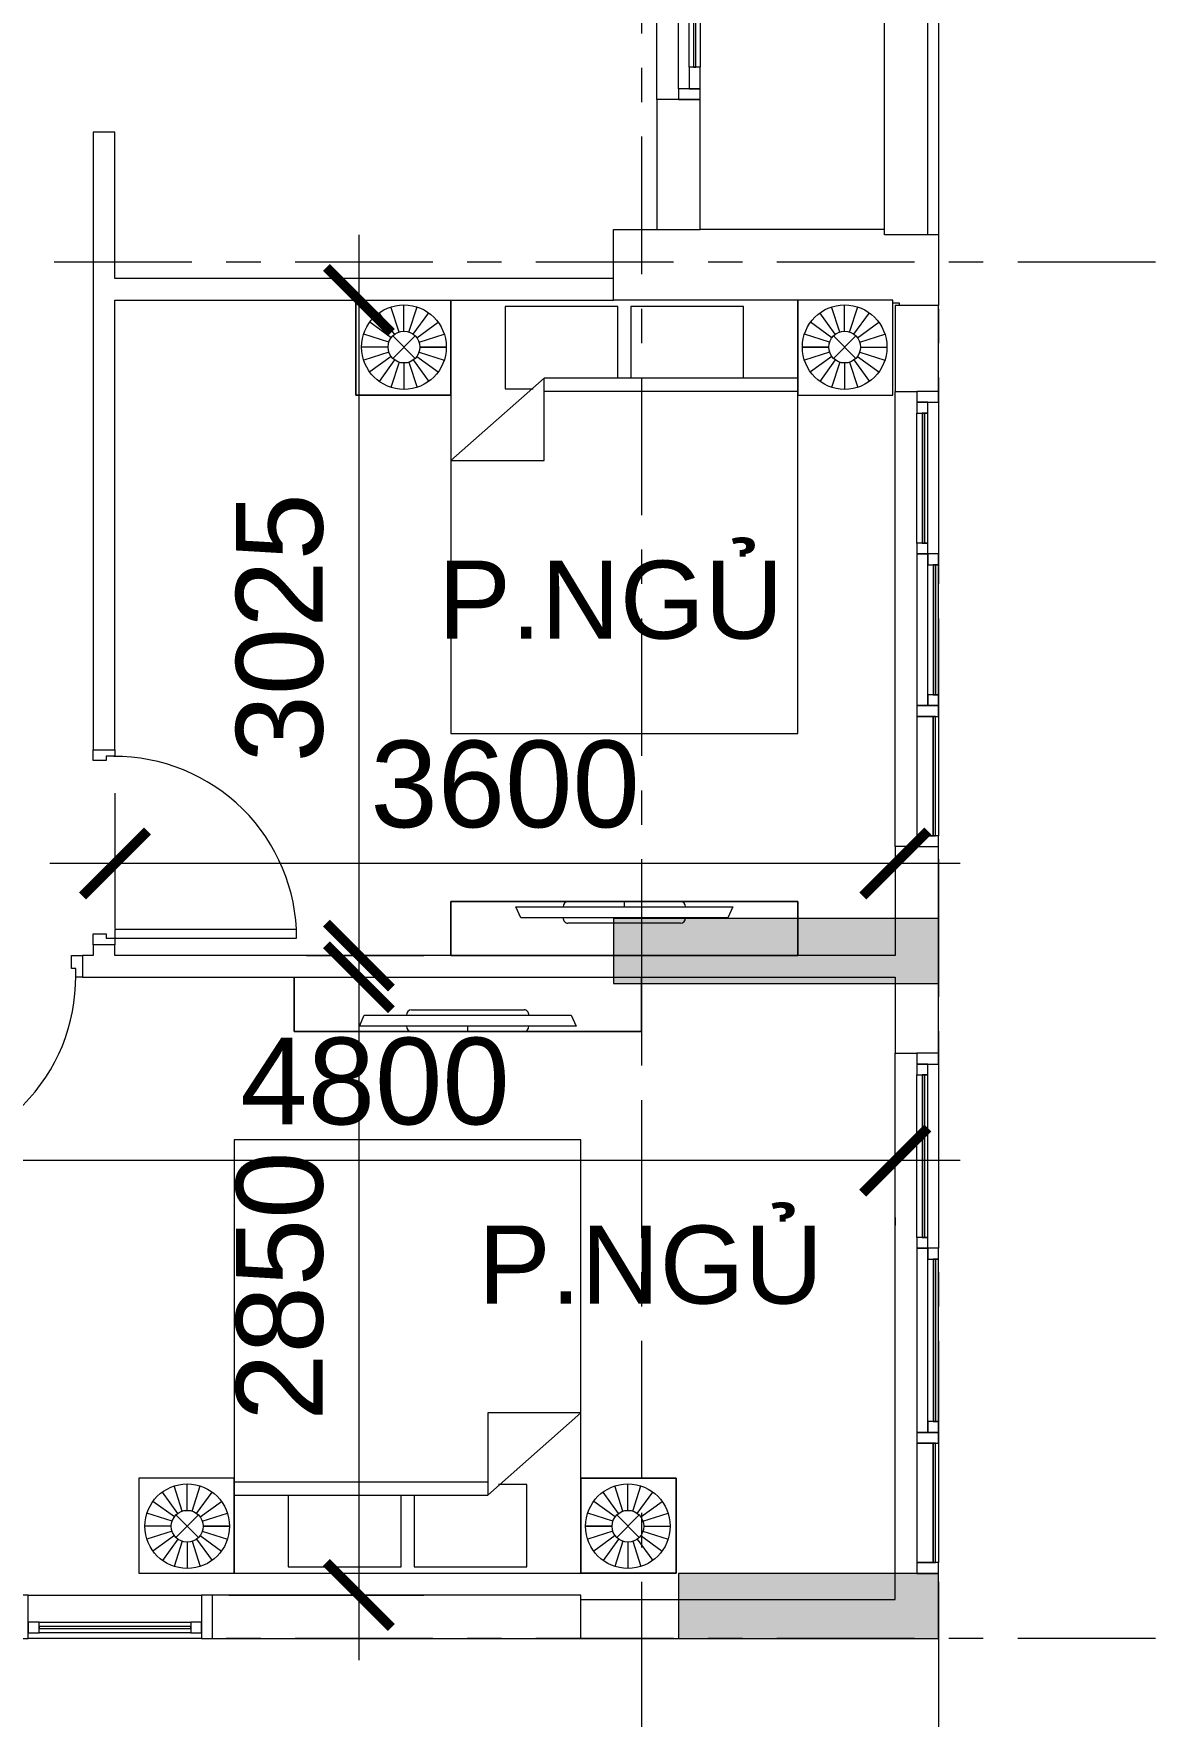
# Model space of a CAD drawing. Header units: millimetres. Extents: x -20144 to 126922, y -42414 to 48263.
# Drawn here: x 36826 to 42001, y -360 to 7404 of the extents above; entities that cross this region are included whole.
import ezdxf

# ---------------------------------------------------------------- set-up
doc = ezdxf.new("R2010")
doc.units = ezdxf.units.MM
doc.linetypes.add('Grid Line', pattern=[22.225, 12.7, -3.175, 3.175, -3.175])
for name, color, linetype, lineweight in [('CHU', 181, 'Continuous', 5), ('CUA', 31, 'Continuous', 9), ('DIM', 1, 'Continuous', 5), ('LC.HA', 8, 'Continuous', 9), ('NET CAT', 3, 'Continuous', 5), ('NET THAY 1', 41, 'Continuous', 5), ('NET-CAT', 3, 'Continuous', 15), ('NET-THAY', 2, 'Continuous', 9), ('THIET BI', 44, 'Continuous', 5), ('TRUC', 225, 'Continuous', 5)]:
    doc.layers.add(name, color=color, linetype=linetype, lineweight=lineweight)
doc.styles.add('Arial_2', font='arial.ttf', dxfattribs={"height": 360})
doc.styles.add('TA1', font='arial.ttf')
doc.dimstyles.new('D_200_KTx2', dxfattribs={"dimtxt": 400, "dimasz": 300, "dimexe": 300, "dimexo": 300, "dimgap": 160, "dimtad": 1, "dimdec": 0, "dimzin": 9, "dimtxsty": 'TA1', "dimblk": 'ARCHTICK', "dimcen": 1, "dimdle": 300, "dimclrd": 256, "dimclre": 256, "dimclrt": 7, "dimadec": 0, "dimazin": 0, "dimtfac": 1, "dimtdec": 0, "dimtix": 1, "dimtmove": 1, "dimatfit": 3, "dimldrblk": 'ARCHTICK', "dimfxl": 0, "dimtolj": 1, "dimtzin": 0, "dimlwd": -1, "dimlwe": -1, "dimarcsym": 0})

# ---------------------------------------------------------------- blocks, each defined once
blk = doc.blocks.new('CUA PHONG NGU - Type 1-1365695-MẶT BẰNG TẦNG 24')
at = {"layer": 'CUA', "lineweight": 5}
for p, q in [((-348.5, -52.3), (-348.5, 47.7)), ((-348.5, 47.7), (-298.5, 47.7)), ((-298.5, 47.7), (-298.5, -11.3)), ((501.5, 47.7), (551.5, 47.7)), ((501.5, -11.3), (501.5, 47.7)), ((551.5, 47.7), (551.5, -52.3)), ((-318.5, -52.3), (-348.5, -52.3)), ((-318.5, -11.3), (-318.5, -52.3)), ((-298.5, -11.3), (-318.5, -11.3)), ((521.5, -11.3), (501.5, -11.3)), ((521.5, -52.3), (521.5, -11.3)), ((551.5, -52.3), (521.5, -52.3))]:
    blk.add_line(p, q, dxfattribs=at)
at = {"layer": 'CUA'}
for p, q in [((-277.5, -52.3), (-317.5, -52.3)), ((-317.5, -52.3), (-317.5, -890.3)), ((-277.5, -890.3), (-277.5, -52.3)), ((-317.5, -890.3), (-277.5, -890.3))]:
    blk.add_line(p, q, dxfattribs=at)
at = {"layer": 'CUA', "lineweight": 5}
blk.add_arc((-317.5, -52.3), 838, 270, 0.5, dxfattribs=at)
blk = doc.blocks.new('X-PHONG NGU 2 - X-PHONG NGU 2400-1759959-MẶT BẰNG TẦNG 24')
at = {"layer": 'CUA'}
for p, q in [((-1150, 0), (-1200, 0)), ((-1200, 0), (-1200, -100)), ((-600, 0), (-1150, 0)), ((-1150, 0), (-1150, -75)), ((-1150, -100), (-1150, 0)), ((-600, -75), (-600, 0)), ((-550, 0), (-600, 0)), ((-600, 0), (-600, -100)), ((300, 0), (-550, 0)), ((-550, 0), (-550, -50)), ((-550, -100), (-550, 0)), ((300, -50), (300, 0)), ((350, 0), (300, 0)), ((300, 0), (300, -50)), ((350, -50), (350, 0)), ((350, 0), (1100, 0)), ((1150, 0), (1100, 0)), ((1100, 0), (1100, -50)), ((1200, 0), (1150, 0)), ((1150, 0), (1150, -100)), ((1150, -50), (1150, 0)), ((1200, -100), (1200, 0)), ((-600, -75), (-1150, -75)), ((-1150, -75), (-1150, -85)), ((-1150, -75), (-600, -75)), ((-600, -85), (-600, -75)), ((-550, -50), (300, -50)), ((-500, -50), (-550, -50)), ((-550, -50), (-550, -100)), ((-500, -100), (-500, -50)), ((250, -75), (-500, -75)), ((-500, -75), (-500, -85)), ((300, -50), (250, -50)), ((250, -50), (250, -100)), ((250, -85), (250, -75)), ((300, -50), (350, -50)), ((300, -100), (300, -50)), ((1100, -25), (350, -25)), ((350, -25), (350, -35)), ((350, -35), (1100, -35)), ((1100, -35), (350, -35)), ((350, -35), (350, -50)), ((350, -50), (1100, -50)), ((1100, -35), (1100, -25)), ((1100, -50), (1100, -35)), ((1100, -50), (1150, -50)), ((-1200, -100), (-1150, -100)), ((-1150, -85), (-600, -85)), ((-600, -100), (-1150, -100)), ((-600, -100), (-550, -100)), ((-550, -100), (-500, -100)), ((-500, -85), (250, -85)), ((250, -85), (-500, -85)), ((-500, -85), (-500, -100)), ((-500, -100), (250, -100)), ((250, -100), (250, -85)), ((250, -100), (300, -100)), ((1150, -100), (300, -100)), ((1150, -100), (1200, -100))]:
    blk.add_line(p, q, dxfattribs=at)
blk = doc.blocks.new('X-PHONG NGU 2 - X-PHONG NGU 2_Recovery_-1759957-MẶT BẰNG TẦNG 24')
at = {"layer": 'CUA'}
for p, q in [((-1000, 0), (-1050, 0)), ((-1050, 0), (-1050, -100)), ((-450, 0), (-1000, 0)), ((-1000, 0), (-1000, -75)), ((-1000, -100), (-1000, 0)), ((-450, -75), (-450, 0)), ((-400, 0), (-450, 0)), ((-450, 0), (-450, -100)), ((300, 0), (-400, 0)), ((-400, 0), (-400, -50)), ((-400, -100), (-400, 0)), ((300, -50), (300, 0)), ((350, 0), (300, 0)), ((300, 0), (300, -50)), ((350, -50), (350, 0)), ((350, 0), (950, 0)), ((1000, 0), (950, 0)), ((950, 0), (950, -50)), ((1050, 0), (1000, 0)), ((1000, 0), (1000, -100)), ((1000, -50), (1000, 0)), ((1050, -100), (1050, 0)), ((-450, -75), (-1000, -75)), ((-1000, -75), (-1000, -85)), ((-1000, -75), (-450, -75)), ((-450, -85), (-450, -75)), ((-400, -50), (300, -50)), ((-350, -50), (-400, -50)), ((-400, -50), (-400, -100)), ((-350, -100), (-350, -50)), ((250, -75), (-350, -75)), ((-350, -75), (-350, -85)), ((300, -50), (250, -50)), ((250, -50), (250, -100)), ((250, -85), (250, -75)), ((300, -50), (350, -50)), ((300, -100), (300, -50)), ((950, -25), (350, -25)), ((350, -25), (350, -35)), ((350, -35), (950, -35)), ((950, -35), (350, -35)), ((350, -35), (350, -50)), ((350, -50), (950, -50)), ((950, -35), (950, -25)), ((950, -50), (950, -35)), ((950, -50), (1000, -50)), ((-1050, -100), (-1000, -100)), ((-1000, -85), (-450, -85)), ((-450, -100), (-1000, -100)), ((-450, -100), (-400, -100)), ((-400, -100), (-350, -100)), ((-350, -85), (250, -85)), ((250, -85), (-350, -85)), ((-350, -85), (-350, -100)), ((-350, -100), (250, -100)), ((250, -100), (250, -85)), ((250, -100), (300, -100)), ((1000, -100), (300, -100)), ((1000, -100), (1050, -100))]:
    blk.add_line(p, q, dxfattribs=at)
blk = doc.blocks.new('X-PHONG NGU 5 - X-PHONG NGU 900-1424748-MẶT BẰNG TẦNG 24')
at = {"layer": 'CUA'}
for p, q in [((-400, 100), (-450, 100)), ((-450, 100), (-450, -100)), ((-400, -100), (-400, 100)), ((-400, 100), (400, 100)), ((450, 100), (400, 100)), ((400, 100), (400, -100)), ((450, -100), (450, 100)), ((-350, -25), (-400, -25)), ((-400, -25), (-400, -75)), ((-400, -75), (-350, -75)), ((-350, -75), (-350, -25)), ((-350, -25), (350, -25)), ((350, -45), (-350, -45)), ((-350, -45), (-350, -55)), ((-350, -55), (350, -55)), ((350, -75), (-350, -75)), ((400, -25), (350, -25)), ((350, -25), (350, -75)), ((350, -55), (350, -45)), ((350, -75), (400, -75)), ((400, -75), (400, -25)), ((-450, -100), (-400, -100)), ((400, -100), (-400, -100)), ((400, -100), (450, -100))]:
    blk.add_line(p, q, dxfattribs=at)
blk = doc.blocks.new('X-TV - X-TV-1732798-MẶT BẰNG TẦNG 24')
at = {"layer": 'THIET BI'}
for p, q in [((1602.5, 250), (0, 250)), ((0, 250), (0, 0.1)), ((0, 250), (1602.5, 250)), ((0, 0.1), (0, 250)), ((541.3, 250), (1061.3, 250)), ((801.3, 250), (801.3, 225)), ((1602.5, 0.1), (1602.5, 250)), ((1602.5, 250), (1602.5, 0.1)), ((301.3, 225), (1301.3, 225)), ((323.8, 175), (301.3, 225)), ((1278.8, 175), (323.8, 175)), ((1301.3, 225), (1278.8, 175)), ((1061.3, 150), (541.3, 150))]:
    blk.add_line(p, q, dxfattribs=at)
for centre, start_param, end_param in [((541.3, 225), 0, 1.570796), ((1061.3, 225), 4.712389, 6.283185), ((541.3, 175), 1.570796, 3.141593), ((1061.3, 175), 3.141593, 4.712389)]:
    blk.add_ellipse(centre, major_axis=(0, 25), ratio=0.9, start_param=start_param, end_param=end_param, dxfattribs=at)
blk = doc.blocks.new('X-TV - X-TV-1732797-MẶT BẰNG TẦNG 24')
at = {"layer": 'THIET BI'}
for p, q in [((1600, 250), (0, 250)), ((0, 250), (0, 0)), ((0, 250), (1600, 250)), ((0, 0), (0, 250)), ((540, 250), (1060, 250)), ((800, 250), (800, 225)), ((1600, 0), (1600, 250)), ((1600, 250), (1600, 0)), ((300, 225), (1300, 225)), ((322.5, 175), (300, 225)), ((1277.5, 175), (322.5, 175)), ((1300, 225), (1277.5, 175)), ((1060, 150), (540, 150)), ((0, 0), (1600, 0))]:
    blk.add_line(p, q, dxfattribs=at)
for centre, start_param, end_param in [((540, 225), 0, 1.570796), ((1060, 225), 4.712389, 6.283185), ((540, 175), 1.570796, 3.141593), ((1060, 175), 3.141593, 4.712389)]:
    blk.add_ellipse(centre, major_axis=(0, 25), ratio=0.9, start_param=start_param, end_param=end_param, dxfattribs=at)
blk = doc.blocks.new('CUA LO GIA _LUA_ - CUA LO GIA _LUA_ 3500-1424865-MẶT BẰNG TẦNG 24')
at = {"layer": 'CUA'}
for p, q in [((332.4, 183.9), (511.1, 231.8)), ((697.4, 183.9), (332.4, 183.9)), ((-1700, 100), (-1750, 100)), ((-1750, 100), (-1750, 0)), ((-1700, 0), (-1700, 100)), ((-1700, 100), (0, 100)), ((100, 100), (0, 100)), ((0, 100), (0, 50)), ((100, 50), (100, 100)), ((100, 100), (1600, 100)), ((1600, 80), (100, 80)), ((100, 80), (100, 70)), ((1700, 100), (1600, 100)), ((1600, 100), (1600, 50)), ((1600, 70), (1600, 80)), ((1700, 50), (1700, 100)), ((1750, 100), (1700, 100)), ((1700, 100), (1700, 0)), ((1750, 0), (1750, 100)), ((-1600, 50), (-1700, 50)), ((-1700, 50), (-1700, 0)), ((-1700, 0), (-1600, 0)), ((-1600, 0), (-1600, 50)), ((-1600, 50), (-100, 50)), ((-100, 30), (-1600, 30)), ((-1600, 30), (-1600, 20)), ((-1600, 20), (-100, 20)), ((-100, 0), (-1600, 0)), ((0, 50), (-100, 50)), ((-100, 50), (-100, 0)), ((-100, 20), (-100, 30)), ((-100, 0), (0, 0)), ((0, 0), (0, 50)), ((0, 50), (100, 50)), ((100, 70), (1600, 70)), ((1600, 50), (100, 50)), ((1600, 50), (1700, 50)), ((-1750, 0), (-1700, 0)), ((1700, 0), (0, 0)), ((1700, 0), (1750, 0)), ((-697.4, -133.9), (-332.4, -133.9)), ((-332.4, -133.9), (-511.1, -181.8))]:
    blk.add_line(p, q, dxfattribs=at)
blk = doc.blocks.new('X-GIUONG1 - X-GIUONG-1305651-MẶT BẰNG TẦNG 24')
at = {"layer": 'THIET BI'}
for p, q in [((-800, 0), (-1239, 0)), ((-1239, 0), (-1239, -439)), ((-1239, 0), (-800, 0)), ((-1239, -439), (-1239, 0)), ((-1059.6, -158.2), (-1131.2, -59.5)), ((-1039.2, -147.8), (-1076.9, -31.8)), ((-1016.6, -144.2), (-1016.6, -22.2)), ((-993.9, -147.8), (-956.3, -31.8)), ((-973.5, -158.2), (-901.9, -59.5)), ((-800, -439), (-800, 0)), ((800, 0), (-800, 0)), ((-800, 0), (-800, -2000)), ((800, 0), (-800, 0)), ((-800, 0), (-800, -439)), ((-800, 0), (-800, -2000)), ((-550, -30), (-550, -410)), ((-30, -30), (-550, -30)), ((-30, -360), (-30, -30)), ((30, -30), (30, -360)), ((550, -30), (30, -30)), ((550, -360), (550, -30)), ((1239, 0), (800, 0)), ((800, 0), (800, -439)), ((800, -2000), (800, 0)), ((1239, 0), (800, 0)), ((800, 0), (800, -439)), ((800, -2000), (800, 0)), ((973.5, -158.2), (901.9, -59.5)), ((993.9, -147.8), (956.3, -31.8)), ((1016.6, -144.2), (1016.6, -22.2)), ((1039.2, -147.8), (1076.9, -31.8)), ((1059.6, -158.2), (1131.2, -59.5)), ((1239, -439), (1239, 0)), ((1239, -439), (1239, 0)), ((-1075.8, -174.4), (-1174.4, -102.7)), ((-957.4, -174.4), (-858.7, -102.7)), ((957.4, -174.4), (858.7, -102.7)), ((1075.8, -174.4), (1174.4, -102.7)), ((-1089.7, -217.4), (-1211.7, -217.4)), ((-1086.1, -194.8), (-1202.1, -157.1)), ((-1068.3, -269.1), (-964.8, -165.6)), ((-1068.3, -165.6), (-964.8, -269.1)), ((-947, -194.8), (-831, -157.1)), ((-943.4, -217.4), (-821.4, -217.4)), ((-821.4, -217.4), (-943.4, -217.4)), ((943.4, -217.4), (821.4, -217.4)), ((821.4, -217.4), (943.4, -217.4)), ((947, -194.8), (831, -157.1)), ((1068.3, -269.1), (964.8, -165.6)), ((1068.3, -165.6), (964.8, -269.1)), ((1086.1, -194.8), (1202.1, -157.1)), ((1089.7, -217.4), (1211.7, -217.4)), ((-1086.1, -240), (-1202.1, -277.7)), ((-1075.8, -260.4), (-1174.4, -332.1)), ((-1059.6, -276.6), (-1131.2, -375.2)), ((-1039.2, -287), (-1076.9, -402.9)), ((-1016.6, -290.5), (-1016.6, -412.5)), ((-993.9, -287), (-956.3, -402.9)), ((-973.5, -276.6), (-901.9, -375.2)), ((-957.4, -260.4), (-858.7, -332.1)), ((-947, -240), (-831, -277.7)), ((947, -240), (831, -277.7)), ((957.4, -260.4), (858.7, -332.1)), ((973.5, -276.6), (901.9, -375.2)), ((993.9, -287), (956.3, -402.9)), ((1016.6, -290.5), (1016.6, -412.5)), ((1039.2, -287), (1076.9, -402.9)), ((1059.6, -276.6), (1131.2, -375.2)), ((1075.8, -260.4), (1174.4, -332.1)), ((1086.1, -240), (1202.1, -277.7)), ((-370, -360), (-800, -740)), ((-370, -740), (-370, -360)), ((800, -360), (-370, -360)), ((-1239, -439), (-800, -439)), ((-800, -439), (-1239, -439)), ((-550, -410), (-420, -410)), ((-370, -420), (800, -420)), ((800, -439), (1239, -439)), ((800, -439), (1239, -439)), ((-800, -740), (-370, -740)), ((-800, -2000), (800, -2000)), ((-800, -2000), (800, -2000))]:
    blk.add_line(p, q, dxfattribs=at)
for centre, radius in [((-1016.6, -217.4), 195.1), ((1016.6, -217.4), 195.1), ((-1016.6, -217.4), 73.2), ((1016.6, -217.4), 73.2)]:
    blk.add_circle(centre, radius, dxfattribs=at)
blk = doc.blocks.new('X-GIUONG1 - X-GIUONG-V8-MẶT BẰNG TẦNG 24')
at = {"layer": 'THIET BI'}
for p, q in [((-1239, 0), (-1239, -439)), ((-1239, -439), (-1239, 0)), ((-1059.6, -158.2), (-1131.2, -59.5)), ((-1039.2, -147.8), (-1076.9, -31.8)), ((-1016.6, -144.2), (-1016.6, -22.2)), ((-993.9, -147.8), (-956.3, -31.8)), ((-973.5, -158.2), (-901.9, -59.5)), ((-800, -439), (-800, 0)), ((-800, 0), (-800, -2000)), ((-800, 0), (-800, -439)), ((-800, 0), (-800, -2000)), ((-550, -30), (-550, -410)), ((-30, -30), (-550, -30)), ((800, 0), (-49.9, 0)), ((800, 0), (-49.9, 0)), ((-30, -360), (-30, -30)), ((30, -30), (30, -360)), ((550, -30), (30, -30)), ((550, -360), (550, -30)), ((1239, 0), (800, 0)), ((800, 0), (800, -439)), ((800, -2000), (800, 0)), ((1239, 0), (800, 0)), ((800, 0), (800, -439)), ((800, -2000), (800, 0)), ((973.5, -158.2), (901.9, -59.5)), ((993.9, -147.8), (956.3, -31.8)), ((1016.6, -144.2), (1016.6, -22.2)), ((1039.2, -147.8), (1076.9, -31.8)), ((1059.6, -158.2), (1131.2, -59.5)), ((1239, -439), (1239, 0)), ((1239, -439), (1239, 0)), ((-1075.8, -174.4), (-1174.4, -102.7)), ((-957.4, -174.4), (-858.7, -102.7)), ((957.4, -174.4), (858.7, -102.7)), ((1075.8, -174.4), (1174.4, -102.7)), ((-1089.7, -217.4), (-1211.7, -217.4)), ((-1086.1, -194.8), (-1202.1, -157.1)), ((-1068.3, -269.1), (-964.8, -165.6)), ((-1068.3, -165.6), (-964.8, -269.1)), ((-947, -194.8), (-831, -157.1)), ((-943.4, -217.4), (-821.4, -217.4)), ((-821.4, -217.4), (-943.4, -217.4)), ((943.4, -217.4), (821.4, -217.4)), ((821.4, -217.4), (943.4, -217.4)), ((947, -194.8), (831, -157.1)), ((1068.3, -269.1), (964.8, -165.6)), ((1068.3, -165.6), (964.8, -269.1)), ((1086.1, -194.8), (1202.1, -157.1)), ((1089.7, -217.4), (1211.7, -217.4)), ((-1086.1, -240), (-1202.1, -277.7)), ((-1075.8, -260.4), (-1174.4, -332.1)), ((-1059.6, -276.6), (-1131.2, -375.2)), ((-1039.2, -287), (-1076.9, -402.9)), ((-1016.6, -290.5), (-1016.6, -412.5)), ((-993.9, -287), (-956.3, -402.9)), ((-973.5, -276.6), (-901.9, -375.2)), ((-957.4, -260.4), (-858.7, -332.1)), ((-947, -240), (-831, -277.7)), ((947, -240), (831, -277.7)), ((957.4, -260.4), (858.7, -332.1)), ((973.5, -276.6), (901.9, -375.2)), ((993.9, -287), (956.3, -402.9)), ((1016.6, -290.5), (1016.6, -412.5)), ((1039.2, -287), (1076.9, -402.9)), ((1059.6, -276.6), (1131.2, -375.2)), ((1075.8, -260.4), (1174.4, -332.1)), ((1086.1, -240), (1202.1, -277.7)), ((-370, -360), (-800, -740)), ((-370, -740), (-370, -360)), ((800, -360), (-370, -360)), ((-1239, -439), (-800, -439)), ((-800, -439), (-1239, -439)), ((-550, -410), (-420, -410)), ((-370, -420), (800, -420)), ((800, -439), (1239, -439)), ((800, -439), (1239, -439)), ((-800, -740), (-370, -740)), ((-800, -2000), (800, -2000)), ((-800, -2000), (800, -2000))]:
    blk.add_line(p, q, dxfattribs=at)
for centre, radius in [((-1016.6, -217.4), 195.1), ((1016.6, -217.4), 195.1), ((-1016.6, -217.4), 73.2), ((1016.6, -217.4), 73.2)]:
    blk.add_circle(centre, radius, dxfattribs=at)
blk = doc.blocks.new('Railing - Railing-1434361-MẶT BẰNG TẦNG 24')
at = {"layer": 'NET THAY 1'}
for p, q in [((40750.5, 11250.1), (40950.5, 11250.1)), ((40750.5, 6474.9), (40750.5, 11250.1)), ((40950.5, 6474.9), (40950.5, 11250.1)), ((40950.5, 6474.9), (40750.5, 6474.9))]:
    blk.add_line(p, q, dxfattribs=at)
blk = doc.blocks.new('_ARCHTICK')
at = {"color": 0, "linetype": 'ByBlock', "const_width": 0.15}
blk.add_lwpolyline([(-0.5, -0.5), (0.5, 0.5)], dxfattribs=at)
blk = doc.blocks.new('*D189')
at = {"layer": 'Defpoints', "color": 0, "transparency": 16777216}
for p in [(32400.5, -0.1), (39630.5, -0.1), (39630.5, -2000.1)]:
    blk.add_point(p, dxfattribs=at)
at = {"layer": 'DIM', "transparency": 16777216}
for p, q in [((32400.5, -300.1), (32400.5, -2300.1)), ((39630.5, -300.1), (39630.5, -2300.1)), ((32100.5, -2000.1), (39930.5, -2000.1))]:
    blk.add_line(p, q, dxfattribs=at)
at = {"layer": 'DIM', "transparency": 16777216, "xscale": 300, "yscale": 300, "zscale": 300, "rotation": 180}
blk.add_blockref('_ARCHTICK', (32400.5, -2000.1), dxfattribs=at)
at = {"layer": 'DIM', "transparency": 16777216, "xscale": 300, "yscale": 300, "zscale": 300}
blk.add_blockref('_ARCHTICK', (39630.5, -2000.1), dxfattribs=at)
at = {"layer": 'DIM', "color": 7, "transparency": 16777216, "insert": (36015.5, -1635.7), "char_height": 400, "attachment_point": 5, "style": 'TA1'}
blk.add_mtext('\\A1;7230', dxfattribs=at)
blk = doc.blocks.new('*D190')
at = {"layer": 'Defpoints', "color": 0, "transparency": 16777216}
for p in [(39630.5, -0.1), (41000.5, -0.1), (41000.5, -2000.1)]:
    blk.add_point(p, dxfattribs=at)
at = {"layer": 'DIM', "transparency": 16777216}
for p, q in [((39630.5, -300.1), (39630.5, -2300.1)), ((41000.5, -300.1), (41000.5, -2300.1)), ((39630.5, -2000.1), (39330.5, -2000.1)), ((39630.5, -2000.1), (41000.5, -2000.1)), ((41000.5, -2000.1), (41300.5, -2000.1))]:
    blk.add_line(p, q, dxfattribs=at)
at = {"layer": 'DIM', "transparency": 16777216, "xscale": 300, "yscale": 300, "zscale": 300}
blk.add_blockref('_ARCHTICK', (39630.5, -2000.1), dxfattribs=at)
at = {"layer": 'DIM', "transparency": 16777216, "xscale": 300, "yscale": 300, "zscale": 300, "rotation": 180}
blk.add_blockref('_ARCHTICK', (41000.5, -2000.1), dxfattribs=at)
at = {"layer": 'DIM', "color": 7, "transparency": 16777216, "insert": (40315.5, -1635.7), "char_height": 400, "attachment_point": 5, "style": 'TA1'}
blk.add_mtext('\\A1;1370', dxfattribs=at)
blk = doc.blocks.new('A$C043A1407')
at = {"layer": 'LC.HA'}
h = blk.add_hatch(color=256, dxfattribs=at)
h.dxf.hatch_style = 1
h.paths.add_polyline_path([(18250.2, -13528), (18250.2, -13228), (16750.2, -13228), (16750.2, -13528)])
h = blk.add_hatch(color=256, dxfattribs=at)
h.dxf.hatch_style = 1
h.paths.add_polyline_path([(18250.2, -16550.1), (18250.2, -16250.1), (17050.2, -16250.1), (17050.2, -16550.1)])
at = {"ltscale": 1000, "elevation": 0}
blk.add_lwpolyline([(18250.2, -13528), (18250.2, -13228), (16750.2, -13228), (16750.2, -13528)], close=True, dxfattribs=at)
at = {"ltscale": 1000}
blk.add_lwpolyline([(18250.2, -16550.1), (18250.2, -16250.1), (17050.2, -16250.1), (17050.2, -16550.1)], close=True, dxfattribs=at)
blk = doc.blocks.new('*D262')
at = {"layer": 'Defpoints', "color": 0, "transparency": 16777216}
for p in [(37784.8, 6174.9), (37784.8, 3149.9), (38326.2, 3149.9)]:
    blk.add_point(p, dxfattribs=at)
at = {"layer": 'DIM', "transparency": 16777216}
for p, q in [((38326.2, 6474.9), (38326.2, 2849.9)), ((38084.8, 6174.9), (38626.2, 6174.9)), ((38084.8, 3149.9), (38626.2, 3149.9))]:
    blk.add_line(p, q, dxfattribs=at)
at = {"layer": 'DIM', "transparency": 16777216, "xscale": 300, "yscale": 300, "zscale": 300}
for p, rotation in [((38326.2, 6174.9), 90), ((38326.2, 3149.9), 270)]:
    blk.add_blockref('_ARCHTICK', p, dxfattribs=dict(at, rotation=rotation))
at = {"layer": 'DIM', "color": 7, "transparency": 16777216, "insert": (37961.9, 4662.4), "char_height": 400, "attachment_point": 5, "rotation": 90, "style": 'TA1'}
blk.add_mtext('\\A1;3025', dxfattribs=at)
blk = doc.blocks.new('*D263')
at = {"layer": 'Defpoints', "color": 0, "transparency": 16777216}
for p in [(37200.5, 4199.7), (40800.5, 3915.7), (37200.5, 3574.9)]:
    blk.add_point(p, dxfattribs=at)
at = {"layer": 'DIM', "transparency": 16777216}
for p, q in [((37200.5, 3899.7), (37200.5, 3274.9)), ((41100.5, 3574.9), (36900.5, 3574.9)), ((40800.5, 3615.7), (40800.5, 3274.9))]:
    blk.add_line(p, q, dxfattribs=at)
at = {"layer": 'DIM', "transparency": 16777216, "xscale": 300, "yscale": 300, "zscale": 300, "rotation": 180}
blk.add_blockref('_ARCHTICK', (37200.5, 3574.9), dxfattribs=at)
at = {"layer": 'DIM', "transparency": 16777216, "xscale": 300, "yscale": 300, "zscale": 300}
blk.add_blockref('_ARCHTICK', (40800.5, 3574.9), dxfattribs=at)
at = {"layer": 'DIM', "color": 7, "transparency": 16777216, "insert": (39000.5, 3939.3), "char_height": 400, "attachment_point": 5, "style": 'TA1'}
blk.add_mtext('\\A1;3600', dxfattribs=at)
blk = doc.blocks.new('*D264')
at = {"layer": 'Defpoints', "color": 0, "transparency": 16777216}
for p in [(37426.4, 3049.9), (37426.4, 199.9), (38326.2, 199.9)]:
    blk.add_point(p, dxfattribs=at)
at = {"layer": 'DIM', "transparency": 16777216}
for p, q in [((38326.2, 3349.9), (38326.2, -100.1)), ((37726.4, 3049.9), (38626.2, 3049.9)), ((37726.4, 199.9), (38626.2, 199.9))]:
    blk.add_line(p, q, dxfattribs=at)
at = {"layer": 'DIM', "transparency": 16777216, "xscale": 300, "yscale": 300, "zscale": 300}
for p, rotation in [((38326.2, 3049.9), 90), ((38326.2, 199.9), 270)]:
    blk.add_blockref('_ARCHTICK', p, dxfattribs=dict(at, rotation=rotation))
at = {"layer": 'DIM', "color": 7, "transparency": 16777216, "insert": (37962, 1624.9), "char_height": 400, "attachment_point": 5, "rotation": 90, "style": 'TA1'}
blk.add_mtext('\\A1;2850', dxfattribs=at)
blk = doc.blocks.new('*D265')
at = {"layer": 'Defpoints', "color": 0, "transparency": 16777216}
for p in [(36000.5, 2242.4), (36000.5, 2204.4), (40800.5, 2242.4)]:
    blk.add_point(p, dxfattribs=at)
at = {"layer": 'DIM', "transparency": 16777216}
for p, q in [((41100.5, 2204.4), (35700.5, 2204.4)), ((36000.5, 1942.4), (36000.5, 1904.4)), ((40800.5, 1942.4), (40800.5, 1904.4))]:
    blk.add_line(p, q, dxfattribs=at)
at = {"layer": 'DIM', "transparency": 16777216, "xscale": 300, "yscale": 300, "zscale": 300, "rotation": 180}
blk.add_blockref('_ARCHTICK', (36000.5, 2204.4), dxfattribs=at)
at = {"layer": 'DIM', "transparency": 16777216, "xscale": 300, "yscale": 300, "zscale": 300}
blk.add_blockref('_ARCHTICK', (40800.5, 2204.4), dxfattribs=at)
at = {"layer": 'DIM', "color": 7, "transparency": 16777216, "insert": (38400.5, 2568.6), "char_height": 400, "attachment_point": 5, "style": 'TA1'}
blk.add_mtext('\\A1;4800', dxfattribs=at)

msp = doc.modelspace()

# ---------------------------------------------------------------- linework, layer by layer
at = {"layer": 'NET-CAT'}
for p, q in [((39900.5, 7099.9), (39700.5, 7099.9)), ((39700.5, 7099.9), (39700.5, 6499.9)), ((39900.5, 6499.9), (39900.5, 7099.9)), ((37100.5, 6950), (37100.5, 4099.9)), ((37200.5, 6950), (37100.5, 6950)), ((37200.5, 6274.9), (37200.5, 6950)), ((39700.5, 6499.9), (39900.5, 6499.9)), ((39500.6, 6274.9), (37200.5, 6274.9)), ((39500.6, 6174.9), (39500.6, 6274.9)), ((37200.5, 6174.9), (39500.6, 6174.9)), ((37200.5, 4099.9), (37200.5, 6174.9)), ((41000.5, 6149.9), (40800.5, 6149.9)), ((40800.5, 6149.9), (40800.5, 5753.4)), ((41000.5, 5753.4), (41000.5, 6149.9)), ((40800.5, 5753.4), (40900.5, 5753.4)), ((37100.5, 4099.9), (37200.5, 4099.9)), ((40900.5, 3653.4), (40800.5, 3653.4)), ((40800.5, 3653.4), (40800.5, 3149.9)), ((41000.5, 2699.9), (41000.5, 3653.4)), ((37100.5, 3199.9), (37100.5, 3149.9)), ((37200.5, 3199.9), (37100.5, 3199.9)), ((37200.5, 3149.9), (37200.5, 3199.9)), ((37100.5, 3149.9), (37050.5, 3149.9)), ((37050.5, 3149.9), (37050.5, 3049.9)), ((40800.5, 3149.9), (37200.5, 3149.9)), ((37050.5, 3049.9), (40800.5, 3049.9)), ((40800.5, 3049.9), (40800.5, 2699.9)), ((40800.5, 2699.9), (40900.5, 2699.9)), ((39350.5, 199.9), (37650.5, 199.9)), ((39350.5, -0.1), (39350.5, 199.9)), ((37650.5, -0.1), (39350.5, -0.1))]:
    msp.add_line(p, q, dxfattribs=at)
at = {"layer": 'NET-THAY'}
for p, q in [((41000.5, 11250.1), (41000.5, 6149.9)), ((39700.5, 7099.9), (39700.5, 10599.9)), ((39500.5, 6274.9), (39500.5, 6499.9)), ((39500.5, 6499.9), (39700.5, 6499.9)), ((40750.5, 6499.9), (39900.5, 6499.9)), ((41000.5, 6474.9), (40950.5, 6474.9)), ((40820.5, 6159.9), (40789.5, 6159.9)), ((40820.5, 6149.9), (40820.5, 6159.9)), ((40800.5, 3653.4), (40800.5, 5753.4)), ((40800.5, 299.9), (40800.5, 2699.9)), ((40900.5, 299.9), (40800.5, 299.9)), ((40800.5, 179.9), (40800.5, 299.9)), ((41000.5, -0.1), (41000.5, 299.9)), ((39350.5, 179.9), (40800.5, 179.9)), ((39350.5, -0.1), (41000.5, -0.1))]:
    msp.add_line(p, q, dxfattribs=at)
at = {"layer": 'TRUC', "linetype": 'Grid Line', "ltscale": 50}
for p, q in [((39630.5, 43599.9), (39630.5, -7167.6)), ((41000.5, 43599.9), (41000.5, -4500.1)), ((42000.5, 6349.9), (-12092.4, 6349.9)), ((42000.5, -0.1), (-12092.4, -0.1))]:
    msp.add_line(p, q, dxfattribs=at)

# ---------------------------------------------------------------- block references
at = {"layer": 'CUA'}
for name, p, rotation in [('CUA LO GIA _LUA_ - CUA LO GIA _LUA_ 3500-1424865-MẶT BẰNG TẦNG 24', (39800.5, 8849.9), 269.9999999999999), ('X-PHONG NGU 2 - X-PHONG NGU 2_Recovery_-1759957-MẶT BẰNG TẦNG 24', (40900.5, 4703.4), 89.99999999999993), ('CUA PHONG NGU - Type 1-1365695-MẶT BẰNG TẦNG 24', (37148.3, 3548.5), 89.99999999999993), ('X-PHONG NGU 2 - X-PHONG NGU 2400-1759959-MẶT BẰNG TẦNG 24', (40900.5, 1499.9), 89.99999999999993)]:
    msp.add_blockref(name, p, dxfattribs=dict(at, rotation=rotation))
for name, p in [('CUA PHONG NGU - Type 1-1365695-MẶT BẰNG TẦNG 24', (36499.1, 3102.2)), ('X-PHONG NGU 5 - X-PHONG NGU 900-1424748-MẶT BẰNG TẦNG 24', (37200.5, 99.9))]:
    msp.add_blockref(name, p, dxfattribs=at)
at = {"layer": 'NET CAT'}
msp.add_blockref('A$C043A1407', (22750.3, 16550), dxfattribs=at)
at = {"layer": 'NET THAY 1'}
msp.add_blockref('Railing - Railing-1434361-MẶT BẰNG TẦNG 24', (0, 0), dxfattribs=at)
at = {"layer": 'THIET BI'}
for name, p in [('X-GIUONG1 - X-GIUONG-V8-MẶT BẰNG TẦNG 24', (39550.5, 6174.9)), ('X-TV - X-TV-1732797-MẶT BẰNG TẦNG 24', (38750.5, 3150))]:
    msp.add_blockref(name, p, dxfattribs=at)
at = {"layer": 'THIET BI', "rotation": 180}
for name, p in [('X-TV - X-TV-1732798-MẶT BẰNG TẦNG 24', (39629.6, 3050)), ('X-GIUONG1 - X-GIUONG-1305651-MẶT BẰNG TẦNG 24', (38550.5, 300.1))]:
    msp.add_blockref(name, p, dxfattribs=at)

# ---------------------------------------------------------------- texts
at = {"layer": 'CHU', "color": 7, "char_height": 360, "width": 1577.62, "attachment_point": 3, "line_spacing_factor": 0.936439, "style": 'Arial_2'}
for insert in [(40284.5, 4972.4), (40468, 1904.6)]:
    msp.add_mtext('\\pt2540.0016,5079.9996,7620.0012,10159.9992,12700.0008,15239.9988,17780.0004,20319.9984,22860,25400.0016,27939.9996,30480.0012,33019.9992,35560.0008,38099.9988,40640.0004,43179.9984,45720,48260.0016,50799.9996,53340.0012,55879.9992,58420.0008,60959.9988,63500.0004,66039.9984,68580,71120.0016,73659.9996,76200.0012,78739.9992,81280.0008;P.NGỦ', dxfattribs=dict(at, insert=insert))

# ---------------------------------------------------------------- dimensions: what is measured, and where the dimension line sits
at = {"layer": 'DIM'}
for base, p1, p2, picture, middle in [((38326.2, 3149.9), (37784.8, 6174.9), (37784.8, 3149.9), '*D262', (37961.9, 4662.4)), ((38326.2, 199.9), (37426.4, 3049.9), (37426.4, 199.9), '*D264', (37962, 1624.9))]:
    dim = msp.add_linear_dim(base=base, p1=p1, p2=p2, angle=90, dimstyle='D_200_KTx2', dxfattribs=at)
    dim.commit()
    dim.dimension.update_dxf_attribs({"geometry": picture, "text_midpoint": middle})
for base, p1, p2, picture, middle in [((37200.5, 3574.9), (40800.5, 3915.7), (37200.5, 4199.7), '*D263', (39000.5, 3939.3)), ((36000.5, 2204.4), (40800.5, 2242.4), (36000.5, 2242.4), '*D265', (38400.5, 2568.6)), ((39630.5, -2000.1), (32400.5, -0.1), (39630.5, -0.1), '*D189', (36015.5, -1635.7)), ((41000.5, -2000.1), (39630.5, -0.1), (41000.5, -0.1), '*D190', (40315.5, -1635.7))]:
    dim = msp.add_linear_dim(base=base, p1=p1, p2=p2, dimstyle='D_200_KTx2', dxfattribs=at)
    dim.commit()
    dim.dimension.update_dxf_attribs({"geometry": picture, "text_midpoint": middle})

doc.saveas('drawing.dxf')
